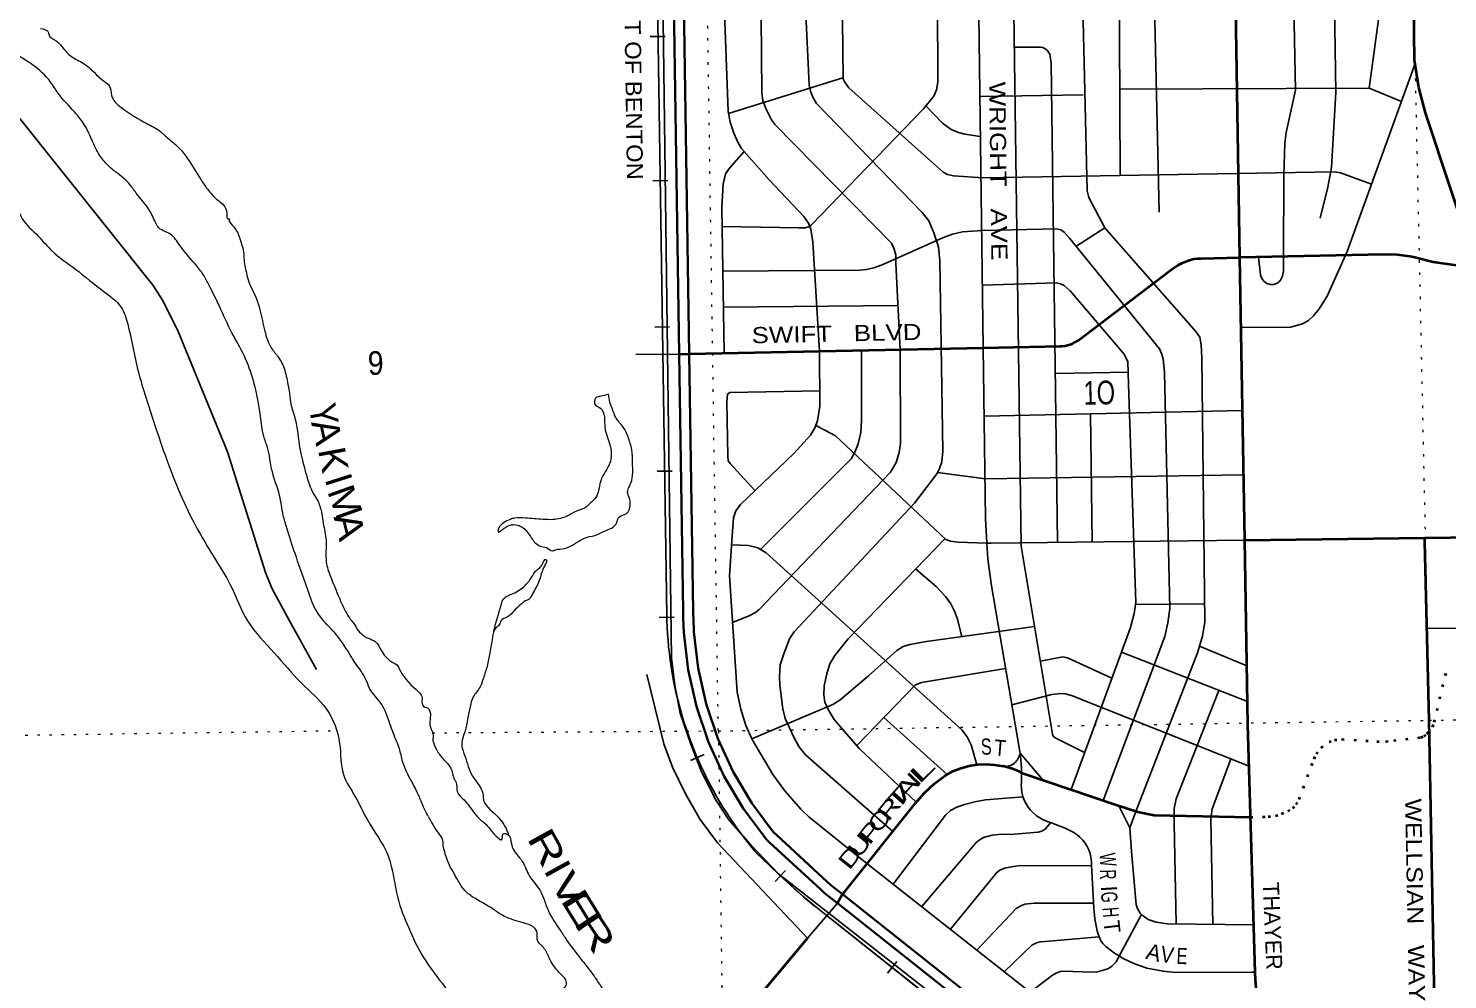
# Model space of a CAD drawing. Header units: feet. Extents: x 245918 to 509309, y -547785 to -360805.
# Drawn here: x 424774 to 435323, y -447806 to -440739 of the extents above; entities that cross this region are included whole.
import ezdxf
from ezdxf.enums import TextEntityAlignment as Align

# ---------------------------------------------------------------- set-up
doc = ezdxf.new("R2010")
doc.units = ezdxf.units.FT
doc.header["$LTSCALE"] = 60
doc.linetypes.add('DOTTED', pattern=[1.5, 0.3, -1.2])
for name, color, linetype, lineweight in [('23', 7, 'Continuous', 70), ('26', 7, 'Continuous', 40), ('27', 7, 'Continuous', 13), ('29', 7, 'Continuous', 25), ('34', 7, 'Continuous', 25), ('39', 7, 'Continuous', 13), ('53', 7, 'DOTTED', 40), ('7', 7, 'DOTTED', 13)]:
    doc.layers.add(name, color=color, linetype=linetype, lineweight=lineweight)
doc.layers.add('30', color=7, linetype='Continuous')
doc.layers.add('41', color=7, linetype='Continuous')

msp = doc.modelspace()

# ---------------------------------------------------------------- linework, layer by layer
at = {"layer": '23', "lineweight": 35}
for points in [[(429611.08, -443158.43), (429571.37, -440551.49), (429570.98, -440525.85), (429572.41, -440501.49), (429622.42, -439651.88), (429764.9, -438788.24), (429857.46, -438411.07), (429863.72, -438385.55), (429872.31, -438361.07), (430003.47, -437987.16)], [(429686.06, -443156.89), (429646.36, -440550.34), (429645.99, -440526.13), (429647.51, -440500.34), (429696.96, -439660.2), (429838.16, -438804.31), (429929.62, -438431.58), (429935.82, -438406.33), (429944.5, -438381.58), (430083.16, -437986.3)], [(430788.78, -447238.8), (430714.34, -447179.74), (430689.37, -447159.93), (430664.34, -447136.89), (430281.04, -446784.07), (430257, -446761.94), (430237.41, -446735.65), (430088.93, -446536.35), (429946.2, -446295.8), (429829.38, -446041.66), (429739.78, -445776.69), (429678.35, -445503.81), (429645.79, -445226), (429641.61, -445121.53), (429640.59, -445096.16), (429640.22, -445071.53), (429611.08, -443158.43)], [(430825.08, -447171.87), (430761.6, -447121.51), (430737.21, -447102.15), (430711.6, -447078.58), (430336.66, -446733.46), (430312.83, -446711.53), (430293.4, -446685.45), (430151.34, -446494.75), (430012.61, -446260.96), (429899.08, -446013.94), (429811.98, -445756.41), (429752.29, -445491.19), (429720.64, -445221.18), (429716.6, -445120.38), (429715.58, -445094.94), (429715.21, -445070.38), (429686.06, -443156.89)], [(434036.99, -449822.16), (433810.09, -449636.69), (433785.48, -449616.57), (433760.09, -449596.42), (430788.78, -447238.8)], [(433977.21, -449676.43), (433857.23, -449578.36), (433832.63, -449558.25), (433807.23, -449538.09), (430825.08, -447171.87)]]:
    msp.add_lwpolyline(points, dxfattribs=at)
at = {"layer": '26'}
for p, q in [((433814.25, -444540.03), (433778.86, -442441.11)), ((432157.14, -446269.32), (432155.81, -446268.69)), ((430825.08, -447171.87), (430788.78, -447238.8)), ((430564.63, -447498.05), (429786.97, -448427.94))]:
    msp.add_line(p, q, dxfattribs=at)
for points in [[(433778.86, -442441.11), (433747.69, -440592.35), (433747.68, -440591.6)], [(435534.17, -442501.56), (435158.21, -441365.48), (435109.25, -441178.43), (435077.53, -440974.84), (435070.74, -440572.37)], [(431870.8, -443111.95), (432443.19, -443100.18), (432454.76, -443099.62), (432480.8, -443096.39), (432506.37, -443090.45), (432531.17, -443081.87), (432554.94, -443070.74), (432577.42, -443057.19), (433260.31, -442538.5), (433285.42, -442519.43), (433310.31, -442502.82), (433317.87, -442497.78), (433352.52, -442479.57), (433388.89, -442465.09), (433426.57, -442454.49), (433440.14, -442452.16), (433465.07, -442447.89), (433490.14, -442447.35), (433778.86, -442441.11)], [(435534.17, -442501.56), (435421, -442503.57), (435392.31, -442501.17), (435214.72, -442475.37), (435079.72, -442440.67), (435044.29, -442433.4), (434946.5, -442420.55), (434847.9, -442418), (433778.86, -442441.11)], [(429611.08, -443158.43), (429686.06, -443156.89), (431870.8, -443111.95)], [(433814.25, -444540.03), (435152.63, -444523.76), (435913.96, -444514.51)], [(433892.45, -447749.45), (433837.35, -445909.73), (433814.25, -444540.03)], [(435233.76, -448359.34), (435184.75, -445879.41), (435153.3, -444552.27), (435152.63, -444523.76)], [(430825.08, -447171.87), (430844.32, -447147.84), (431367.17, -446494.91), (431432.83, -446419.89), (431505.96, -446352.15), (431585.78, -446292.43), (431644.11, -446256.35), (431703.81, -446234.05), (431765.52, -446218.12), (431828.56, -446208.73), (431892.23, -446205.97), (431955.84, -446209.89), (432018.69, -446220.43), (432019.27, -446220.59)], [(432155.81, -446268.69), (432139.39, -446260.87), (432080.1, -446237.49), (432019.27, -446220.59), (432016.59, -446220.31)], [(432155.81, -446268.69), (432858.85, -446506.49), (433019.97, -446560.23), (433141.04, -446582.93), (433858.01, -446599.63)], [(434228.94, -449286.91), (433932.39, -448091.31), (433907.66, -447959.27), (433894.11, -447804.81), (433892.45, -447749.45)]]:
    msp.add_lwpolyline(points, dxfattribs=at)
at = {"layer": '29'}
for p, q in [((430827.66, -441106.77), (429978.01, -441372.12)), ((431854.24, -441245.48), (432613.79, -441232.19)), ((432560.38, -442358.37), (432774.97, -442220.87)), ((429940.58, -442809.37), (431238.14, -442796.4)), ((429611.08, -443158.43), (429287.92, -443161.53)), ((432407.1, -443303.36), (432948.28, -443293.5)), ((431877.36, -443621.02), (433798.02, -443577.54)), ((432668.13, -443603.12), (432680.36, -444553.81)), ((433004.16, -445019.02), (433516.01, -445015.24)), ((433478.67, -445329.43), (433830, -445473.93)), ((432897.55, -445373.74), (433834.48, -445739.75)), ((431603.17, -446281.67), (431133.31, -445858.12)), ((432145.52, -446123.56), (432314.48, -446322.36)), ((432960.47, -446677.53), (433006.27, -446557.66))]:
    msp.add_line(p, q, dxfattribs=at)
for points in [[(432002.91, -436469.85), (431584.59, -436964.97), (431703, -437042.43), (431809.49, -437119.69), (431871.62, -437161.64), (432084.26, -437274.69), (432122.79, -437305.54), (432330.91, -437549.61), (432353.29, -437594.39), (432367.96, -437635.21), (432382.85, -437850.93), (432398.05, -438973.71), (432401.65, -439025.64), (432580.1, -439590.36), (432590.67, -439728.18), (432644.2, -441945.07), (432655.96, -441995.57), (432774.97, -442220.87)], [(436059.16, -436832.67), (435030.72, -437281.17), (433095.19, -437298.72), (433085.78, -437936.1), (433178.83, -442105.41)], [(434376, -442148.69), (434431.11, -441918.71), (434458.54, -441772.76), (434492.3, -441215.2), (434481.67, -440571.91), (434468.5, -438813.78), (434459.13, -438711.73), (434282.79, -437941.41), (434283.46, -437122.26)], [(433995.86, -437290.55), (434002.54, -437936.51), (434121.48, -438633.32), (434144.29, -438829.03), (434191.98, -441198.39), (434123.2, -441512.34), (434112.27, -441591.3), (434106.48, -441830.07), (434102.61, -442434.11)], [(434600.43, -437285.07), (434600.98, -437924.18), (434643.91, -438141.79), (434767.99, -438628.8), (434772.43, -438684.86), (434785.86, -438949.08), (434823.92, -440564.58), (434740.37, -441182.27)], [(430582.92, -438233.57), (430347.38, -438394.33), (430254.15, -438472.14), (430204.92, -438530.36), (430172.08, -438600.8), (430102.88, -438810.85), (430012.39, -439200.8), (429951.64, -439520.71), (429927.42, -439663.37), (429921.08, -439880.45), (429975.14, -441356.71), (429990.08, -441436.79), (430016.94, -441517.4), (430046.03, -441584.57), (430074.33, -441630.04), (430279.46, -441865), (430538.78, -442135.7), (430571.93, -442186.91), (430589.83, -442231.69), (430603.61, -442327.25), (430655.35, -443136.95)], [(432698.04, -438233.08), (432695.19, -438852.67), (432713.59, -438982.68), (432742.22, -439096.24), (432870.02, -439511.31), (432879.18, -439555.9), (432878.86, -439717.06), (432889.48, -441831.57)], [(429988.4, -439327.14), (430612.02, -439478.17), (430726.45, -439561.63), (431435.76, -440230.17), (431469.32, -440276.91), (431502.89, -440362), (431525.26, -440462.76), (431531.1, -440541.47), (431533.54, -441138.85), (431523.94, -441196.39), (431503.94, -441242.85), (431428.26, -441337.05), (430595.07, -442197.42), (430580.88, -442211.54), (430547.31, -442220.49), (430501.1, -442221.76), (429930.41, -442211.83)], [(430271.43, -439395.69), (430222.77, -439741.42), (430213.87, -439806.68), (430226.79, -441219.87), (430234.01, -441275.57), (430254.15, -441333.79), (430295.63, -441413.4), (430321.29, -441452.46), (431190.13, -442334.95), (431209.73, -442379.47), (431220.92, -442424.26), (431222.77, -442486.67), (431254.43, -443124.63)], [(430848.6, -439676.76), (430822.57, -439743.98), (430815.54, -439811.03), (430830.86, -441113.62), (430842.72, -441138.98), (430873.17, -441181.38), (431572.3, -441808), (431604.51, -441825.55), (431649.47, -441835.36), (431870.71, -441848.79), (434482.69, -441804.63), (434526.28, -441812.97), (434756.64, -441897.15)], [(430541.8, -440421.47), (430576.41, -441159.13), (430587.03, -441206.48), (430607.74, -441255.42), (430631.43, -441296.21), (431417.38, -442106.3), (431467.09, -442168.99), (431504.07, -442257.8), (431538.7, -442361.56), (431548.95, -442465.41), (431570.73, -443879.86), (431562.21, -443958.1), (431546.55, -444007.36), (431525.38, -444047.87), (431360.13, -444266.29), (430465.29, -445222.79), (430432.07, -445274.72), (430389.55, -445384.44), (430362.69, -445467.29), (430356.55, -445554.88), (430358.21, -445617.32), (430380.59, -445794.21), (430397.85, -445866.39), (430461.15, -446000.21), (430501.44, -446074.11), (430551.07, -446135.51), (431198.59, -446705.43)], [(432095.13, -440433.38), (432152.08, -444584.86), (432385.97, -445982.5), (432391.15, -445995.97), (432406.81, -446009.41), (432450.22, -446032.2), (432624.7, -446118.42)], [(431870.8, -443111.95), (431838.99, -440644.37), (431838.93, -440639.36)], [(432101.24, -440878.92), (432294.89, -440877.29), (432313.91, -440880.65), (432331.81, -440891.84), (432346.36, -440901.92), (432365.38, -440929.91), (432375.64, -440993.71), (432424.17, -444556.93)], [(424350.89, -440963.11), (425702.87, -442648.08), (425771.34, -442758.06), (425882.36, -442979.03), (426254.36, -443884.64), (426536.24, -444780.61), (426583.39, -444897.32), (426715.85, -445139.54), (426915.49, -445502.38)], [(435081.59, -441000.88), (434575.18, -442397.65), (434428.4, -442727.89), (434368.56, -442822.83), (434326.91, -442874.13), (434288, -442907.92), (434243.24, -442934.79), (434155.12, -442958.71), (433788.82, -442960.14)], [(432886.27, -441191.55), (434740.37, -441182.27), (434979.46, -441282.58)], [(431446.77, -441317.93), (431568.7, -441442.66), (431633.05, -441490.09), (431687.31, -441512.08), (431734.31, -441525.51), (431849.45, -441543.19)], [(430093.84, -441652.38), (429984.3, -441776.32), (429955, -441818.31), (429937.31, -441894.99), (429928, -442070.16), (429946.43, -443152.97)], [(429936.03, -442541.66), (430952.75, -442535.67), (431003.84, -442529.5), (431057.55, -442518.3), (431120.72, -442495.06), (431576.27, -442291.49), (431641.64, -442267.52), (431718.22, -442250.97), (431866.3, -442240.41), (432414.61, -442228.6), (432448.18, -442235.31), (432472.79, -442253.23), (432511.07, -442297.83), (433180.97, -443120.36), (433196.77, -443154.49), (433207.96, -443194.79), (433217.72, -443296.03), (433256.88, -445048.06), (433243.76, -445154.05), (433219.7, -445255.99), (432762.89, -446474.03)], [(432772.96, -442218.88), (433451.88, -442991.03), (433480.86, -443033.27), (433489.93, -443089.55), (433495.51, -443189.05), (433517.51, -445148.94), (433501.12, -445254.81), (433464.39, -445376.91), (433006.27, -446557.66)], [(433917.2, -442438.12), (433932.29, -442570.85), (433941.08, -442597.8), (433955.63, -442616.83), (433979.12, -442633.62), (434002.64, -442642.5), (434029.48, -442642.58), (434051.86, -442633.62), (434067.52, -442623.55), (434080.57, -442610.23), (434095.49, -442579.88), (434102.31, -442540.22), (434102.61, -442434.11)], [(431864.79, -442645.43), (432416.34, -442629.85), (432445.94, -442636.12), (432472.79, -442649.55), (432516.67, -442689.4), (432919.27, -443158.97), (432945.17, -443217.18), (432951.84, -443380.98), (433006.5, -445005.09), (432993.12, -445084.63), (432965.21, -445189.06), (432524.01, -446393.23)], [(431254.43, -443124.63), (431256.53, -443823.99), (431246.5, -443889.12), (431222.97, -443965.05), (431181.04, -444035.23), (430204.4, -445057.98), (430173.4, -445080.14), (430137.6, -445100.3), (430008.33, -445152.8)], [(431897.41, -444563.33), (431887.19, -444383.45), (431870.8, -443111.95)], [(430655.35, -443136.95), (430656.62, -443545.78), (430638.88, -443653.81), (430618.74, -443705.31), (430587.43, -443759.83), (430463.88, -443896.17), (430065.98, -444276.29), (430033.27, -444323.41), (430014.51, -444374.81), (430006, -444509.33), (429985.19, -444805.1), (430042.76, -445669.98), (430070.45, -445796.68), (430106.27, -445917.59), (430154.28, -446021.18), (430307.47, -446282.31), (430397.19, -446403.48), (430514.69, -446539.24), (430573.98, -446596.04), (430994.69, -446932.95), (433565.06, -448958.81)], [(430967.12, -443130.54), (430967.29, -443648.46), (430961.13, -443741.14), (430941.99, -443824.38), (430916.38, -443886.68), (430888.4, -443936.47), (430214.69, -444610.35)], [(430656.27, -443432.28), (429987.66, -443443.33), (429969.68, -443456.56), (429965.93, -443516.51), (429971.99, -443918.03), (429976.47, -443951.62), (429989.8, -443971.95), (430174.68, -444172.45)], [(430627.91, -443689.34), (430694.83, -443723.22), (430773.61, -443767.1), (431593.42, -444535.1), (431628.03, -444549.45), (431681.58, -444556.73), (431897.41, -444563.33)], [(431532.39, -444038.6), (431887.83, -444086.41), (433806.1, -444056.71)], [(430001.42, -444574.47), (430126.39, -444580.78), (430195.78, -444598.72), (430256.73, -444636.22), (431713.05, -445951.15), (431751.52, -446000.96), (431782.42, -446060.87), (431822.54, -446208.99)], [(431586.53, -444532.24), (430867.83, -445275.17), (430768.67, -445398.11), (430730.62, -445458.56), (430708.75, -445533.52), (430688.1, -445624.26), (430687.37, -445689.44), (430694.82, -445745.18), (430714.96, -445794.44), (430762.18, -445872.96), (430949.21, -446088.01), (431372.62, -446488.68)], [(431897.41, -444563.33), (431929.65, -444562.94), (433814.25, -444540.03)], [(432146.09, -446129.32), (432140.33, -446095.58), (431932.93, -444879.88), (431904.14, -444681.65), (431897.41, -444563.33)], [(431368.97, -444757.13), (431520.61, -444885.33), (431591.15, -444960.66), (431630.27, -445015.2), (431657.64, -445068.29), (431679.49, -445127.17), (431710.89, -445258.23)], [(435170.57, -445198.49), (435773.8, -445194.24), (435813.56, -445185.93), (435840.94, -445158.41), (435871.28, -445105.78), (436021.42, -444792.43)], [(430152.38, -446017.09), (430753.01, -445763.1), (430805.64, -445730.94), (431019.07, -445548.29), (431228.47, -445359.67), (431276.67, -445330.93), (431325.9, -445315.26), (431450.39, -445294.87), (432252.03, -445182.12)], [(432295.68, -445439.41), (432461.69, -445408.8), (432498.54, -445416.01), (432827.21, -445565.72)], [(429369.67, -445538.75), (429497.87, -446053.72), (429562.44, -446226.57), (429659.52, -446426.7), (429768.33, -446616.18), (429895.19, -446789.4), (430564.63, -447498.05), (430788.78, -447238.8)], [(430931.49, -446067.64), (431367.63, -445614.86), (431413.18, -445597.4), (431487.61, -445586.42), (432037.59, -445493.38)], [(433622.85, -445657.08), (433304.68, -446462.41), (433290.76, -446533.35), (433291.4, -446642.28), (433304.32, -447392.41)], [(432083.94, -445765.06), (432380.77, -445688.82), (432449.3, -445680.23), (432480.63, -445682.47), (432526.92, -445696.24), (433846.66, -446220.72)], [(432019.27, -446220.59), (432028, -446221.51), (432039.48, -446221.52), (432050.9, -446220.32), (432062.13, -446217.94), (432073.04, -446214.4), (432083.53, -446209.74), (432093.47, -446204.01), (432102.76, -446197.26), (432111.3, -446189.59), (432118.98, -446181.06), (432125.73, -446171.78), (432131.48, -446161.84), (432136.15, -446151.36), (432138.03, -446145.58), (432146.09, -446129.32)], [(432155.81, -446268.69), (432156.04, -446229.41), (432147.71, -446145.58), (432146.09, -446129.32)], [(433578.8, -447395.45), (433561.5, -446611.25), (433572.73, -446537.83), (433711.81, -446167.13)], [(433892.45, -447749.45), (433866.82, -447749.59), (433300.83, -447752.67), (433207.29, -447743.53), (433087.75, -447720.53), (433066.58, -447714.56), (432989.49, -447687.16), (432915.68, -447651.86), (432845.97, -447609.04), (432781.12, -447559.17), (432772.4, -447550.81), (432759.76, -447536.42), (432748.68, -447520.78), (432739.3, -447504.07), (432734.61, -447493.19), (432726.04, -447468.24), (432718.92, -447443.19), (432715.19, -447430.06), (432699.78, -447353.21), (432692.48, -447275.17), (432676.71, -446955.38), (432675.87, -446926.52), (432672.03, -446897.92), (432665.21, -446869.87), (432655.5, -446842.69), (432643, -446816.67), (432627.85, -446792.1), (432610.21, -446769.25), (432590.29, -446748.37), (432568.28, -446729.69), (432544.45, -446713.41), (432519.05, -446699.7), (432518.5, -446699.45), (432480.47, -446681.82), (432370.2, -446639.5), (432345.39, -446629.98), (432320.2, -446619.77), (432317.66, -446618.74), (432291.43, -446604.75), (432266.81, -446588.1), (432244.06, -446568.97), (432223.44, -446547.57), (432205.17, -446524.12), (432189.45, -446498.9), (432176.45, -446472.17), (432166.32, -446444.22), (432159.16, -446415.38), (432155.06, -446385.94), (432154.06, -446356.23), (432154.56, -446343.79), (432155.46, -446329.99), (432155.81, -446268.69)], [(431202.78, -447096.95), (431589.97, -446584.84), (431627.65, -446548.88), (431675.01, -446524.38), (431731.55, -446504.52), (431809.28, -446484.08), (431887.54, -446469.94), (432167.34, -446447.02)], [(432880.15, -446513.59), (432960.47, -446677.53), (432974, -446853.3), (433007.65, -447250.76), (433019.97, -447283.47), (433037.87, -447312.57), (433060.25, -447332.73), (433096.16, -447360.3), (433156.48, -447379.75), (433240.41, -447391.7), (433881.95, -447398.81)], [(431413.99, -447263.43), (431820.77, -446785.88), (431847.32, -446763.97), (431871.94, -446750.54), (431936.65, -446731.48), (432008.45, -446725.91), (432072.74, -446726.95), (432278.84, -446710.16), (432306.09, -446703.52), (432330.71, -446687.84), (432371.93, -446640.17)], [(431626.82, -447431.17), (431971.8, -447009.06), (431995.03, -446992.37), (432028.59, -446978.93), (432095.73, -446964.62), (432151.68, -446958.78), (432676.85, -446960.25)], [(431823.23, -447585.97), (432115.02, -447278.22), (432149.44, -447256.59), (432180.77, -447245.39), (432248.97, -447237.74), (432690.68, -447238.68)], [(432221.1, -447899.56), (432386.66, -447771.58), (432417.21, -447754.54), (432444.85, -447744.72), (432467.23, -447742.48), (432677.4, -447749.53), (432720.11, -447746.95), (432755.92, -447738), (432797.31, -447725.68), (432823.36, -447709), (432858.86, -447673.06), (432906.92, -447584.8), (433046.71, -447322.33)], [(432027.86, -447747.26), (432232.22, -447549.48), (432265.81, -447532), (432294.9, -447525.28), (432360.2, -447519.01), (432732.89, -447488.18)]]:
    msp.add_lwpolyline(points, dxfattribs=at)
at = {"layer": '34', "lineweight": 13}
for p, q in [((429448.51, -440528.36), (429518.12, -445098.4)), ((430613.85, -447256.39), (433556.17, -449591))]:
    msp.add_line(p, q, dxfattribs=at)
at = {"layer": '34'}
for p, q in [((429396.53, -440799.79), (429507.13, -440798.11)), ((429415.47, -441871.84), (429526.06, -441870.16)), ((429429.39, -442957.54), (429539.99, -442955.86)), ((429448.33, -444029.59), (429558.93, -444027.91)), ((429462.42, -445115.83), (429573, -445113.08)), ((429694.86, -446176.79), (429796.7, -446133.62)), ((430325.05, -447077.03), (430400.45, -446996.11)), ((431159.07, -447757.3), (431227.83, -447670.65))]:
    msp.add_line(p, q, dxfattribs=at)
for points in [[(429479.62, -439726.09), (429553.56, -445416.75), (429577.97, -445619.5), (429618.39, -445826.4), (429698.7, -446057.68), (429777.22, -446262.86), (429885.77, -446474.29), (429980.81, -446619.44), (430143.7, -446805.23), (430348.44, -447019.42), (433884.36, -449786.69)], [(429479.65, -439726.13), (429553.59, -445416.79), (429578, -445619.54), (429618.42, -445826.44), (429698.73, -446057.72), (429777.25, -446262.9), (429885.8, -446474.33), (429980.84, -446619.48), (430143.73, -446805.27), (430348.48, -447019.46), (433884.39, -449786.74)], [(429479.65, -439726.13), (429553.59, -445416.79), (429578, -445619.54), (429618.42, -445826.44), (429698.73, -446057.72), (429777.25, -446262.9), (429885.8, -446474.34), (429980.85, -446619.48), (430143.73, -446805.27), (430348.48, -447019.46), (433884.4, -449786.75)], [(429479.67, -439726.18), (429553.62, -445416.85), (429578.03, -445619.6), (429618.45, -445826.5), (429698.76, -446057.77), (429777.28, -446262.96), (429885.82, -446474.39), (429980.87, -446619.53), (430143.76, -446805.32), (430348.5, -447019.52), (433884.42, -449786.79)], [(429449.6, -440528.35), (429519.22, -445098.4), (429519.22, -445098.48), (429520.22, -445139.11), (429522, -445187.83), (429524.96, -445236.41), (429528.31, -445284.96), (429532.88, -445333.74), (429538.19, -445382.05), (429544.29, -445430.27), (429551.2, -445478.78), (429559.26, -445526.76), (429567.71, -445574.69), (429577.33, -445622.48), (429587.57, -445670.4), (429598.72, -445717.62), (429610.87, -445764.92), (429623.59, -445811.96), (429637.09, -445858.9), (429651.72, -445905.3), (429666.97, -445951.83), (429682.95, -445997.88), (429699.89, -446043.62), (429717.58, -446088.88), (429736.04, -446134.04), (429755.06, -446178.93), (429775.22, -446223.29), (429795.95, -446267.39), (429817.64, -446311.17), (429839.88, -446354.69), (429863.04, -446397.51), (429886.77, -446440.06), (429911.23, -446482.12), (429936.65, -446523.88), (429962.59, -446564.97), (429989.31, -446605.96), (430016.73, -446646.09), (430044.93, -446686.12), (430073.83, -446725.28), (430103.29, -446764.16), (430133.26, -446802.4), (430164.2, -446840.31), (430166.56, -446843.07), (430231.92, -446908.8), (430305.3, -446980.44), (430380.64, -447050.66), (430456.29, -447119.59), (430533.05, -447187.15), (430611.78, -447253.3), (430614.53, -447255.54), (433556.84, -449590.14)]]:
    msp.add_lwpolyline(points, dxfattribs=at)
at = {"layer": '34', "lineweight": 13}
for centre, radius, start, end in [((432312.49, -445054.27), 2794.72, 180.90661, 219.95757), ((434365.42, -442733.51), 5876.32, 224.45189, 230.29063)]:
    msp.add_arc(centre, radius, start, end, dxfattribs=at)
at = {"layer": '39'}
for p, q in [((427747.9, -446593.01), (427747.84, -446592.92)), ((427859.12, -446808.74), (427859.26, -446809.48))]:
    msp.add_line(p, q, dxfattribs=at)
for points in [[(427746.22, -446590.54), (427740.61, -446582.31), (427687.48, -446465.3), (427621.91, -446332.55), (427555.99, -446185.76), (427531.43, -446088.09), (427505.68, -446022.54), (427456.14, -445889.39), (427426.03, -445809.91), (427388.27, -445744.66), (427303.01, -445626.44), (427294.37, -445602.59), (427227.62, -445486.68), (427193.23, -445438.23), (427172.91, -445405.41), (427064.62, -445245.27), (426955.2, -445123.65), (426896.66, -445030.84), (426834.13, -444859.9), (426756.34, -444641.2), (426695.29, -444450.16), (426668.83, -444356.55), (426640.99, -444208.81), (426584, -444019.67), (426551.65, -443851.98), (426523.43, -443768.43), (426499.54, -443618.59), (426451.16, -443373.07), (426446.74, -443357.13), (426377.77, -443170.29), (426287.17, -443000.05), (426193.86, -442801.8), (426126.12, -442663.09), (426086.09, -442587.86), (426031.98, -442510.99), (425901.59, -442353.78), (425829.18, -442267.34), (425735.48, -442211.52), (425722.89, -442189.77), (425672.12, -442086.74), (425582.96, -441972.62), (425528.94, -441899.76), (425424.25, -441806.1), (425407.91, -441794.48), (425364.79, -441755.44), (425302.71, -441680.77), (425247.72, -441569.82), (425199, -441468.74), (425115.95, -441358.49), (424996.1, -441221.08), (424939.83, -441138.24), (424804.15, -441009.25), (424724.58, -440957.09), (424558.83, -440828.86), (424495.2, -440772.28), (424400.08, -440660.33), (424232.08, -440490.48), (424158.62, -440410.76), (424050.44, -440322.08), (424026.02, -440308.65), (423993.13, -440277.38), (423932.64, -440264.86), (423883.7, -440233.99), (423844.7, -440198.86), (423774.14, -440106.35), (423775.37, -440076.24), (423781.39, -439997.85), (423767.15, -439911.95), (423762.64, -439892), (423769.68, -439853.71), (423799.81, -439776.72), (423860.37, -439634.78), (423888.12, -439543.81), (423923.13, -439500.8), (423930.95, -439492.58), (423940.3, -439466.27), (423935.42, -439432.29), (423965.96, -439371.33), (424040.55, -439229.03), (424077.3, -439175.95), (424155.74, -439105.78), (424177.07, -439077.16), (424282.81, -438976.2), (424344.95, -438896.4), (424411.48, -438830.54), (424486.51, -438784.52), (424633.78, -438738.69), (424717.05, -438700.48), (424785.83, -438644.59), (424822.84, -438601.53), (424834.56, -438589.21), (424910.23, -438489.01), (424944.72, -438425.95), (425022.66, -438257.49), (425051.75, -438140.41)], [(421836.77, -439097.89), (421928.04, -439215.96), (422005.5, -439342.4), (422171, -439460.61), (422314.91, -439519.18), (422394.47, -439571.34), (422499.27, -439669), (422646.36, -439851.87), (422778.14, -439984.97), (422937.47, -440097.31), (423104.65, -440281.67), (423185.5, -440383.95), (423324.47, -440484.77), (423500.56, -440624.77), (423583.72, -440660.8), (423751.37, -440784.96), (423880.53, -440894.06), (424009.74, -441005.15), (424145.78, -441148.17), (424246.97, -441261.98), (424324.06, -441374.38), (424409.06, -441482.58), (424468.78, -441543.26), (424532.05, -441585.8), (424588.07, -441658.62), (424628.41, -441745.87), (424644.02, -441885.9), (424682.1, -442041.41), (424729.07, -442152.56), (424846.71, -442282), (424949.8, -442391.74), (425123.77, -442527.8), (425336.65, -442694.96), (425461.9, -442808.16), (425513.33, -442937.26), (425574.79, -443222.57), (425684.59, -443594.93), (425767.16, -443843.61), (425874.76, -444129.76), (425993.73, -444389.56), (426142.81, -444650.6)], [(424863.43, -440738.95), (424924.43, -440771.52), (424926.8, -440785.51), (424980.14, -440832.31), (425058.53, -440916.6), (425136.18, -440972.82), (425185.01, -440999.68), (425340.89, -441134.18), (425375.74, -441163.39), (425391.62, -441235.21), (425393.82, -441243.18), (425416.95, -441284.72), (425468.24, -441329.58), (425653.72, -441445.27), (425755.54, -441504.9), (425817.11, -441559.52), (425882.74, -441616.04), (425955.15, -441702.49), (426055.52, -441862.46), (426105.47, -441933.42), (426183.8, -442015.7), (426248.45, -442112.37), (426261.55, -442154.17), (426267.57, -442154.02), (426267.72, -442160.03), (426270.13, -442176.02), (426311.55, -442227.14), (426349.89, -442314.44), (426369.67, -442382.14), (426377.69, -442460.17), (426398.59, -442571.99), (426420.43, -442641.64), (426454.35, -442713.01), (426495.45, -442830.33), (426531.58, -442987.9), (426578.85, -443111.09), (426630.75, -443179.98), (426679.37, -443277.06), (426706.54, -443398.74), (426708.8, -443408.71), (426719.08, -443496.72), (426754.63, -443632.24), (426792.6, -443861.97), (426835.19, -444037.42), (426897.62, -444204.36), (426926.96, -444253.78), (426954.91, -444345.28), (426966.05, -444415.94), (426986.45, -444541.14), (426988.6, -444703.57), (427019.42, -444811.12), (427075.03, -444946.12), (427132.37, -445071.07), (427180.37, -445144.08), (427188.64, -445153.9), (427226.26, -445213.14), (427271.44, -445254.12), (427299.91, -445269.45), (427352.69, -445294.21), (427396.47, -445359.3), (427470.79, -445441.69), (427519.81, -445476.56), (427528.24, -445492.4), (427656.67, -445651.65), (427700.19, -445706.73), (427699.17, -445744.87), (427714.06, -445778.6), (427738.33, -445786.01), (427752.71, -445799.69), (427759.84, -445921.87), (427762.06, -445929.85), (427783.63, -445989.48), (427780.5, -446023.66), (427787.23, -446051.57), (427812.67, -446105.1), (427866.67, -446177.96), (427912.15, -446230.98), (427942.52, -446320.49), (427953.06, -446340.27), (427960.76, -446406.28), (427971.35, -446428.08), (428012.56, -446471.18), (428087.23, -446567.59), (428151.06, -446632.18), (428161.29, -446639.96), (428266.49, -446753.66), (428290.9, -446767.08), (428303.8, -446722.62), (428342.15, -446731.7), (428356.84, -446757.4), (428370.51, -446821.25), (428445.42, -446927.69), (428498.35, -447036.68), (428575.18, -447139.07), (428604.93, -447204.52), (428639.36, -447295.93), (428727.23, -447438.15)], [(429086.91, -443457.31), (429096.41, -443515.24), (429118.05, -443576.89), (429137.32, -443624.54), (429189.22, -443693.45), (429212.19, -443728.98), (429246.56, -443818.38), (429259.92, -443870.21), (429264.33, -443964.37), (429252.14, -444115.13), (429227.97, -444189.96), (429245.24, -444237.67), (429246.32, -444279.77), (429219.83, -444342.62), (429164.38, -444370.09), (429145.46, -444414.7), (429139.7, -444424.87), (429042.81, -444479.46), (429005.19, -444498.46), (428923.51, -444520.57), (428802.82, -444585.78), (428757.13, -444602.98), (428693.2, -444612.61), (428669.29, -444619.23), (428624.58, -444596.28), (428578.16, -444585.4), (428539.36, -444558.3), (428487.41, -444487.39), (428434.01, -444438.58), (428381.53, -444425.85), (428371.52, -444426.11), (428339.65, -444434.93), (428272.57, -444478.74), (428266.61, -444480.9), (428264.4, -444472.93), (428269.85, -444450.72), (428356.46, -444386.36), (428388.32, -444377.55), (428468.55, -444377.54), (428597.15, -444386.34), (428671.42, -444388.49), (428729.35, -444379.01), (428777.1, -444363.77), (428842.37, -444328.02), (428921.74, -444293.94), (428953.04, -444263.07), (428964.82, -444252.74), (428992.16, -444223.97), (429025.32, -444108.8), (429086.45, -443988.9), (429099.66, -443956.48), (429105.73, -443880.1), (429096.49, -443832.19), (429059.13, -443704.75), (429025.37, -443561.16), (428982.41, -443528.14), (428983.71, -443500.01), (428993.26, -443481.72), (429021.12, -443473), (429086.91, -443457.31)], [(426142.81, -444650.6), (426276.99, -444877.92), (426404.07, -445141.52), (426600.65, -445377.29), (426800.91, -445600.94), (426990.45, -445796.78), (427087.21, -446051.11), (427117.2, -446283.05), (427203.64, -446447.37), (427294.28, -446619.61), (427447.52, -446886.56), (427519.66, -447197.67), (427601.61, -447422.29), (427711.52, -447642.19), (427848.78, -447833.32), (427996.06, -448024.19), (428505.36, -448410.57), (428827.91, -448552.92), (429182.37, -448688.44), (429461.29, -448771.71), (429740.3, -448858.98), (429907.26, -449035.33), (429997.81, -449203.55), (430133.48, -449332.54), (430321.11, -449454.2), (430461.46, -449530.91), (430459.41, -449528.96), (430743.13, -449800.66), (430941.28, -450020.34), (431148.95, -450219.74), (431460.88, -450496.75), (431810.19, -450744.73), (432052.74, -450975.35), (432164.25, -451089.9)], [(428232.76, -445213.83), (428290.25, -445013.89), (428299.6, -444987.58), (428390.43, -444931.14), (428475.09, -444868.84), (428502.33, -444836.05), (428560.89, -444755.87), (428587.5, -444732.44), (428620.82, -444684.64), (428624.98, -444690.55), (428618.37, -444716.47), (428603.47, -444746.28), (428564.98, -444854.54), (428515.32, -444952.07), (428488.08, -444984.85), (428482.11, -444987.01), (428434.77, -445018.29), (428383.84, -445065.71), (428334.85, -445111.06), (428287.41, -445138.33), (428274.2, -445170.76), (428248.7, -445193.47), (428224.44, -445264.29), (428203.25, -445377.15), (428183.76, -445477.94), (428155.95, -445566.9), (428131.53, -445631.71), (428081.26, -445705.18), (428062.49, -445755.81), (428025, -445937.28), (428019.5, -445957.48), (427996.25, -446068.39), (428018.25, -446144.07), (428076.26, -446295.06), (428154.16, -446439.53), (428154.52, -446453.57), (428254.22, -446587.47), (428331.25, -446697.87), (428341.98, -446725.68)], [(427745.81, -446591.12), (427779.17, -446654.46), (427822.01, -446718.7), (427851.55, -446768.78), (427855.46, -446801.92)], [(429429.38, -448622.07), (429368.74, -448603.53), (429346.18, -448584.04), (429345.46, -448555.97), (429334.21, -448508.11), (429232.3, -448444.47), (429213.69, -448422.88), (429183.22, -448407.6), (429119.19, -448334.98), (429114.98, -448327.06), (429009.98, -448221.38), (428929.35, -448127.13), (428922.52, -448095.2), (428836.86, -447960.95), (428787.01, -447894), (428764.71, -447884.53), (428731.09, -447903.43), (428709.35, -447916.01), (428647.31, -447921.58), (428603.58, -447936.72), (428515.94, -447960.98), (428493.74, -447955.52), (428495.18, -447933.43), (428614.83, -447906.34), (428620.79, -447904.19), (428748.42, -447874.91), (428771.75, -447846.24), (428768.77, -447808.2), (428743.9, -447776.73), (428659.01, -447672.55), (428633.52, -447617.02), (428581.56, -447546.12), (428567.17, -447532.43), (428556.44, -447504.62), (428552.94, -447446.53), (428530.13, -447417.02), (428453.1, -447384.85), (428313.45, -447336.21), (428262.57, -447307.39), (428250.3, -447297.68), (428091.38, -447201.37), (428017.69, -447143.04), (427969.74, -447072.03), (427896.1, -446937.48), (427856.69, -446808.07), (427855.41, -446801.92)], [(428727.23, -447438.15), (428777.34, -447515.12), (428976.57, -447776.91), (428989.05, -447794.65), (429074.52, -447920.88), (429204.64, -448068.05), (429231.66, -448105.49), (429356.13, -448188.62), (429575.27, -448365.66), (429710.23, -448466.57), (429799.9, -448522.49), (430034.52, -448598.85), (430204.74, -448666.8), (430269.33, -448683.22), (430329.94, -448699.76), (430374.13, -448702.65), (430463.2, -448734.52), (430596.66, -448777.31), (430743.5, -448793.68), (430767.71, -448799.09), (430944.66, -448816.71), (431079.01, -448815.35), (431144.85, -448801.67), (431208.43, -448778), (431348.18, -448752.42), (431470.45, -448749.36), (431554.33, -448735.22), (431626.64, -448739.42), (431694.85, -448739.71), (431759.6, -448762.16), (431866.09, -448769.52), (431956.54, -448777.29), (432087.71, -448808.09), (432251.75, -448870.17), (432272.05, -448879.69), (432298.26, -448885.05), (432383.58, -448927.04), (432470.48, -448952.94), (432561.85, -448996.79), (432704.82, -449097.51), (432836.18, -449214.57), (432960.9, -449307.72), (432963.22, -449319.7), (433010.18, -449352.62), (433020.21, -449352.37), (433036.81, -449374.02), (433212, -449479.95), (433443.46, -449668.72), (433465.82, -449680.19), (433590.9, -449787.38), (433591.3, -449803.41), (433630.31, -449838.54), (433653.28, -449874.07), (433717, -449934.65), (433773.42, -450023.51), (433911.07, -450230.68), (433930.14, -450270.32), (434011.48, -450392.64), (434034.95, -450434.68)]]:
    msp.add_spline(points, degree=3, dxfattribs=at)
at = {"layer": '53'}
msp.add_lwpolyline([(433858.01, -446599.63), (433988.17, -446594.86), (434042.71, -446588.51), (434088.48, -446574.09), (434135.31, -446555.51), (434172.09, -446531.4), (434197.46, -446506.02), (434218.91, -446468.2), (434329.57, -446164.9), (434347.13, -446129.08), (434382.65, -446083.39), (434441, -446040.24), (434482.18, -446025.59), (434534.86, -446019.93), (434796.22, -446036.18), (434862.11, -446036.44), (434923, -446030.09), (435124.09, -446007.81), (435146.24, -445997.1), (435169.07, -445979.32), (435210.1, -445927.02), (435223.61, -445894.3), (435303.96, -445545.88), (435323.82, -445500.86)], dxfattribs=at)
at = {"layer": '7'}
for p, q in [((435184.72, -445879.43), (439711.51, -445794.43)), ((419262.02, -446065.3), (427042.88, -445956.93)), ((427776.23, -445971.95), (429902.57, -445957.92)), ((429902.57, -445957.92), (435184.75, -445879.41)), ((429902.57, -445957.92), (429937.89, -448569.18)), ((435185.25, -445878.12), (435290.35, -451205.26))]:
    msp.add_line(p, q, dxfattribs=at)
msp.add_lwpolyline([(429902.57, -445957.92), (429822.43, -440645.75), (435070.74, -440572.37), (435185.24, -445878.1)], dxfattribs=at)

# ---------------------------------------------------------------- texts
at = {"layer": '27'}
for s, rotation, width, p in [('SWIFT   BLVD', 1.178, 1.2, (430150.76, -443078.72)), ('WELLSIAN   WAY', 271.132, 1.15, (435006.23, -446462.13))]:
    msp.add_text(s, height=120, rotation=rotation, dxfattribs=dict(at, width=width)).set_placement(p)
for s, rotation, width, p in [('S', 2.719, 0.75, (431896.58, -446134.75)), ('T', 355.188, 0.9, (431991.38, -446144.37)), ('I', 46.409, 1.4, (431400.67, -446357.84)), ('L', 44.826, 2.1, (431460.46, -446294.66)), ('T', 48.366, 1.9, (431284.41, -446495.63)), ('A', 48.366, 1.75, (431344.3, -446420.57)), ('R', 51.351, 1.45, (431218.81, -446571.85)), ('O', 51.411, 1.4, (431146.07, -446660.09)), ('P', 51.411, 1.6, (431077.82, -446746.77)), ('D', 51.411, 1.45, (430928, -446932.85)), ('U', 51.411, 1.45, (430997.61, -446847.27))]:
    msp.add_text(s, height=120, rotation=rotation, dxfattribs=dict(at, width=width)).set_placement(p, align=Align.CENTER)
msp.add_text('THAYER', height=120, rotation=272.377, dxfattribs=at).set_placement((433948.56, -447084.99))
at = {"layer": '30', "width": 1.2}
msp.add_text('WRIGHT   AVE', height=120, rotation=270.738, dxfattribs=at).set_placement((431915.01, -441135.95))
at = {"layer": '30'}
for s, rotation, width, p in [('W', 274.984, 0.65, (432738.14, -446920.02)), ('R', 271.054, 0.65, (432738.74, -447025.96)), ('G', 273.605, 0.65, (432748.44, -447196.49)), ('H', 274.275, 0.65, (432759.24, -447309.75)), ('T', 276.629, 0.95, (432768.34, -447418.89)), ('V', 350.999, 0.9, (433228.75, -447679.49)), ('E', 357.713, 0.75, (433346.17, -447690.5))]:
    msp.add_text(s, height=120, rotation=rotation, dxfattribs=dict(at, width=width)).set_placement(p, align=Align.CENTER)
for s, rotation, p in [('I', 273.605, (432746.88, -447133.81)), ('A', 345.783, (433124.6, -447662.36))]:
    msp.add_text(s, height=120, rotation=rotation, dxfattribs=at).set_placement(p, align=Align.CENTER)
at = {"layer": '34', "width": 1.1}
msp.add_text('PORT OF BENTON', height=120, rotation=270.873, dxfattribs=at).set_placement((429199.24, -440295.67))
at = {"layer": '41'}
for s, rotation, width, p in [('Y', 280.041, 0.9, (426871.13, -443624.1)), ('A', 282.431, 1.05, (426894.91, -443757.35)), ('K', 280.49, 1.05, (426944.04, -443961.86)), ('M', 289.696, 1.1, (427034.39, -444291.31)), ('A', 283.883, 1.1, (427065, -444463.41)), ('R', 298.886, 1.4, (428541.12, -446872.08)), ('I', 298.886, 1.2, (428620.38, -447029.91)), ('V', 299.702, 1.4, (428706.92, -447186.09)), ('E', 301.702, 1.65, (428799.49, -447336)), ('R', 303.751, 1.55, (428905.84, -447510.47))]:
    msp.add_text(s, height=200, rotation=rotation, dxfattribs=dict(at, width=width)).set_placement(p, align=Align.CENTER)
msp.add_text('I', height=200, rotation=287.589, dxfattribs=at).set_placement((426985.93, -444121.78), align=Align.CENTER)
at = {"layer": '7'}
for s, rotation, width, p in [('9', 1.419, 0.9, (427299.18, -443313.95)), ('1O', 1.418, 0.75, (432618.37, -443535.77))]:
    msp.add_text(s, height=175.5, rotation=rotation, dxfattribs=dict(at, width=width)).set_placement(p)

doc.saveas('drawing.dxf')
